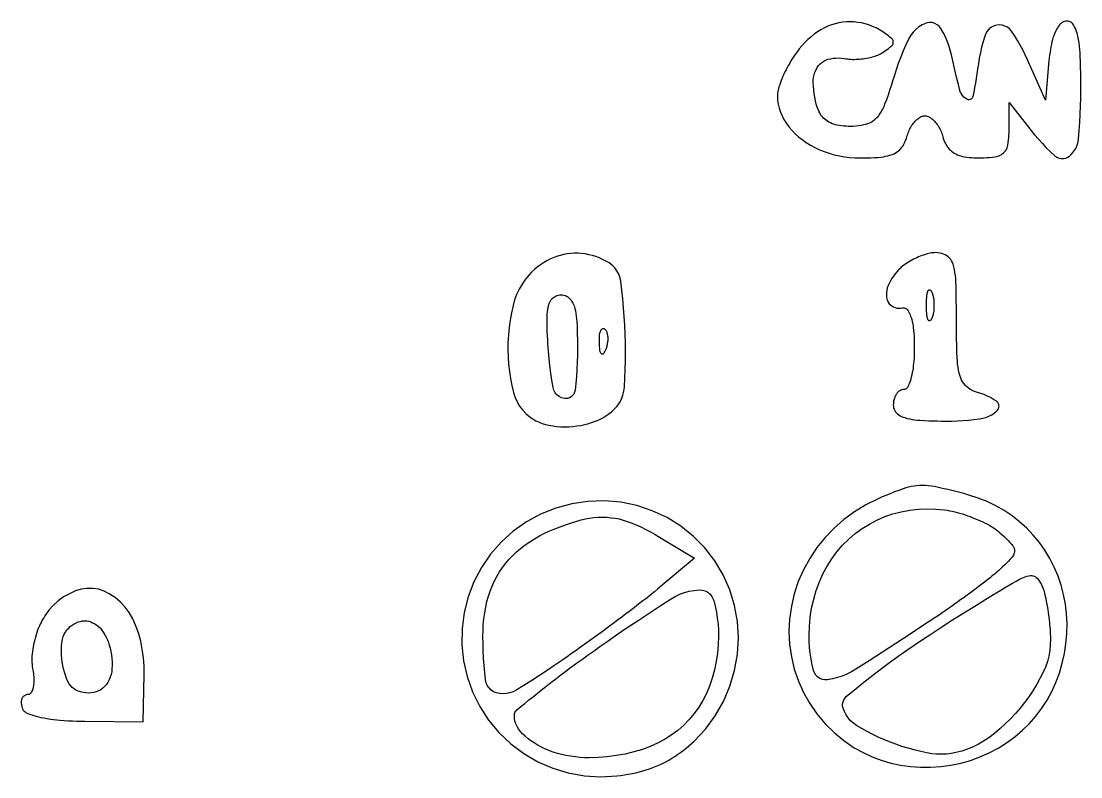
# Model space of a CAD drawing. Header units: millimetres. Extents: x -134 to 134, y -49 to 49.
# Drawn here: x -120.62 to -110.27, y -17.51 to -10.13 of the extents above; entities that cross this region are included whole.
import ezdxf

# ---------------------------------------------------------------- set-up
doc = ezdxf.new("R2010")
doc.units = ezdxf.units.MM
doc.header["$LTSCALE"] = 10
doc.header["$MEASUREMENT"] = 0

# ---------------------------------------------------------------- blocks, each defined once
blk = doc.blocks.new('DT0B-ULTRA_v_1')
at = {"color": 7, "linetype": 'Continuous', "lineweight": -3}
for points in [[(-113.02, -10.397, 0), (-113.035, -10.416, 0), (-113.049, -10.435, 0), (-113.063, -10.454, 0), (-113.076, -10.474, 0), (-113.089, -10.494, 0), (-113.102, -10.514, 0), (-113.114, -10.535, 0), (-113.126, -10.557, 0), (-113.138, -10.578, 0), (-113.149, -10.6, 0), (-113.16, -10.622, 0), (-113.171, -10.644, 0), (-113.18, -10.664, 0), (-113.188, -10.684, 0), (-113.197, -10.705, 0), (-113.204, -10.725, 0), (-113.212, -10.746, 0), (-113.219, -10.767, 0), (-113.223, -10.782, 0), (-113.227, -10.797, 0), (-113.23, -10.812, 0), (-113.232, -10.828, 0), (-113.233, -10.844, 0), (-113.233, -10.859, 0), (-113.232, -10.899, 0), (-113.226, -10.938, 0), (-113.217, -10.977, 0), (-113.205, -11.015, 0), (-113.189, -11.052, 0), (-113.17, -11.087, 0), (-113.146, -11.124, 0), (-113.12, -11.16, 0), (-113.091, -11.194, 0), (-113.06, -11.226, 0), (-113.028, -11.255, 0), (-112.993, -11.283, 0), (-112.952, -11.311, 0), (-112.91, -11.337, 0), (-112.867, -11.361, 0), (-112.822, -11.382, 0), (-112.776, -11.4, 0), (-112.729, -11.416, 0), (-112.68, -11.43, 0), (-112.629, -11.442, 0), (-112.578, -11.451, 0), (-112.527, -11.457, 0), (-112.475, -11.461, 0), (-112.423, -11.462, 0), (-112.389, -11.462, 0), (-112.355, -11.461, 0), (-112.321, -11.46, 0), (-112.287, -11.458, 0), (-112.253, -11.456, 0), (-112.22, -11.453, 0), (-112.198, -11.45, 0), (-112.177, -11.446, 0), (-112.156, -11.441, 0), (-112.135, -11.435, 0), (-112.115, -11.428, 0), (-112.095, -11.42, 0), (-112.08, -11.412, 0), (-112.066, -11.403, 0), (-112.052, -11.393, 0), (-112.04, -11.382, 0), (-112.028, -11.37, 0), (-112.018, -11.357, 0), (-112.007, -11.342, 0), (-111.998, -11.326, 0), (-111.989, -11.309, 0), (-111.982, -11.292, 0), (-111.975, -11.274, 0), (-111.97, -11.257, 0), (-111.966, -11.243, 0), (-111.962, -11.23, 0), (-111.957, -11.216, 0), (-111.952, -11.203, 0), (-111.946, -11.191, 0), (-111.94, -11.178, 0), (-111.934, -11.166, 0), (-111.927, -11.155, 0), (-111.92, -11.143, 0), (-111.913, -11.132, 0), (-111.905, -11.122, 0), (-111.896, -11.111, 0), (-111.889, -11.103, 0), (-111.881, -11.095, 0), (-111.872, -11.087, 0), (-111.863, -11.08, 0), (-111.854, -11.073, 0), (-111.845, -11.066, 0), (-111.837, -11.062, 0), (-111.829, -11.058, 0), (-111.821, -11.055, 0), (-111.812, -11.053, 0), (-111.803, -11.051, 0), (-111.794, -11.051, 0), (-111.785, -11.051, 0), (-111.776, -11.053, 0), (-111.768, -11.055, 0), (-111.759, -11.058, 0), (-111.751, -11.062, 0), (-111.744, -11.066, 0), (-111.734, -11.073, 0), (-111.725, -11.08, 0), (-111.716, -11.087, 0), (-111.708, -11.095, 0), (-111.7, -11.103, 0), (-111.692, -11.111, 0), (-111.684, -11.122, 0), (-111.676, -11.132, 0), (-111.668, -11.143, 0), (-111.661, -11.155, 0), (-111.654, -11.166, 0), (-111.648, -11.178, 0), (-111.642, -11.191, 0), (-111.636, -11.203, 0), (-111.631, -11.216, 0), (-111.626, -11.23, 0), (-111.622, -11.243, 0), (-111.618, -11.257, 0), (-111.614, -11.273, 0), (-111.608, -11.289, 0), (-111.601, -11.305, 0), (-111.594, -11.32, 0), (-111.585, -11.335, 0), (-111.576, -11.35, 0), (-111.567, -11.363, 0), (-111.557, -11.375, 0), (-111.545, -11.386, 0), (-111.534, -11.396, 0), (-111.521, -11.405, 0), (-111.508, -11.414, 0), (-111.492, -11.423, 0), (-111.476, -11.43, 0), (-111.459, -11.437, 0), (-111.442, -11.442, 0), (-111.425, -11.447, 0), (-111.407, -11.45, 0), (-111.384, -11.454, 0), (-111.361, -11.457, 0), (-111.338, -11.459, 0), (-111.315, -11.461, 0), (-111.292, -11.462, 0), (-111.268, -11.462, 0), (-111.242, -11.462, 0), (-111.215, -11.461, 0), (-111.188, -11.459, 0), (-111.162, -11.457, 0), (-111.135, -11.455, 0), (-111.108, -11.452, 0), (-111.093, -11.449, 0), (-111.078, -11.444, 0), (-111.064, -11.439, 0), (-111.05, -11.431, 0), (-111.038, -11.423, 0), (-111.026, -11.413, 0), (-111.015, -11.402, 0), (-111.006, -11.391, 0), (-110.998, -11.378, 0), (-110.992, -11.365, 0), (-110.987, -11.351, 0), (-110.984, -11.336, 0), (-110.98, -11.312, 0), (-110.977, -11.288, 0), (-110.975, -11.264, 0), (-110.973, -11.24, 0), (-110.972, -11.216, 0), (-110.972, -11.191, 0), (-110.972, -10.92, 0), (-110.759, -11.191, 0), (-110.723, -11.236, 0), (-110.686, -11.279, 0), (-110.647, -11.321, 0), (-110.608, -11.362, 0), (-110.567, -11.402, 0), (-110.525, -11.441, 0), (-110.506, -11.454, 0), (-110.485, -11.463, 0), (-110.463, -11.468, 0), (-110.44, -11.468, 0), (-110.418, -11.463, 0), (-110.397, -11.454, 0), (-110.383, -11.444, 0), (-110.359, -11.422, 0), (-110.338, -11.396, 0), (-110.32, -11.368, 0), (-110.307, -11.338, 0), (-110.298, -11.306, 0), (-110.293, -11.274, 0), (-110.287, -11.194, 0), (-110.282, -11.114, 0), (-110.278, -11.034, 0), (-110.274, -10.954, 0), (-110.272, -10.874, 0), (-110.271, -10.794, 0), (-110.271, -10.74, 0), (-110.272, -10.686, 0), (-110.272, -10.631, 0), (-110.273, -10.577, 0), (-110.274, -10.523, 0), (-110.276, -10.469, 0), (-110.278, -10.436, 0), (-110.28, -10.403, 0), (-110.284, -10.37, 0), (-110.288, -10.338, 0), (-110.293, -10.305, 0), (-110.299, -10.273, 0), (-110.304, -10.254, 0), (-110.309, -10.235, 0), (-110.316, -10.216, 0), (-110.324, -10.198, 0), (-110.332, -10.181, 0), (-110.342, -10.163, 0), (-110.35, -10.153, 0), (-110.359, -10.143, 0), (-110.37, -10.136, 0), (-110.382, -10.13, 0), (-110.395, -10.127, 0), (-110.408, -10.126, 0), (-110.419, -10.126, 0), (-110.43, -10.129, 0), (-110.441, -10.133, 0), (-110.451, -10.138, 0), (-110.46, -10.144, 0), (-110.469, -10.152, 0), (-110.479, -10.163, 0), (-110.489, -10.175, 0), (-110.497, -10.188, 0), (-110.506, -10.201, 0), (-110.513, -10.214, 0), (-110.52, -10.228, 0), (-110.528, -10.248, 0), (-110.536, -10.268, 0), (-110.543, -10.288, 0), (-110.549, -10.308, 0), (-110.554, -10.329, 0), (-110.559, -10.349, 0), (-110.564, -10.376, 0), (-110.568, -10.403, 0), (-110.572, -10.43, 0), (-110.576, -10.457, 0), (-110.579, -10.484, 0), (-110.582, -10.511, 0), (-110.615, -10.897, 0), (-110.792, -10.502, 0), (-110.815, -10.454, 0), (-110.839, -10.406, 0), (-110.864, -10.359, 0), (-110.891, -10.313, 0), (-110.92, -10.267, 0), (-110.949, -10.223, 0), (-110.967, -10.202, 0), (-110.988, -10.185, 0), (-111.012, -10.173, 0), (-111.038, -10.165, 0), (-111.065, -10.162, 0), (-111.092, -10.165, 0), (-111.119, -10.172, 0), (-111.144, -10.185, 0), (-111.166, -10.202, 0), (-111.185, -10.222, 0), (-111.2, -10.246, 0), (-111.21, -10.271, 0), (-111.226, -10.325, 0), (-111.24, -10.378, 0), (-111.252, -10.432, 0), (-111.263, -10.487, 0), (-111.272, -10.541, 0), (-111.28, -10.596, 0), (-111.286, -10.641, 0), (-111.293, -10.685, 0), (-111.3, -10.73, 0), (-111.308, -10.774, 0), (-111.317, -10.818, 0), (-111.326, -10.862, 0), (-111.328, -10.87, 0), (-111.333, -10.878, 0), (-111.338, -10.884, 0), (-111.345, -10.889, 0), (-111.353, -10.892, 0), (-111.361, -10.894, 0), (-111.37, -10.894, 0), (-111.378, -10.892, 0), (-111.385, -10.889, 0), (-111.401, -10.879, 0), (-111.415, -10.867, 0), (-111.427, -10.853, 0), (-111.438, -10.837, 0), (-111.446, -10.821, 0), (-111.452, -10.803, 0), (-111.467, -10.745, 0), (-111.481, -10.687, 0), (-111.495, -10.629, 0), (-111.509, -10.571, 0), (-111.522, -10.513, 0), (-111.535, -10.454, 0), (-111.546, -10.409, 0), (-111.559, -10.364, 0), (-111.575, -10.321, 0), (-111.594, -10.278, 0), (-111.615, -10.237, 0), (-111.639, -10.197, 0), (-111.655, -10.176, 0), (-111.674, -10.16, 0), (-111.697, -10.148, 0), (-111.722, -10.14, 0), (-111.747, -10.139, 0), (-111.773, -10.142, 0), (-111.787, -10.147, 0), (-111.821, -10.162, 0), (-111.853, -10.182, 0), (-111.883, -10.206, 0), (-111.909, -10.233, 0), (-111.932, -10.263, 0), (-111.951, -10.296, 0), (-111.979, -10.356, 0), (-112.006, -10.417, 0), (-112.03, -10.478, 0), (-112.054, -10.54, 0), (-112.075, -10.602, 0), (-112.095, -10.665, 0), (-112.109, -10.711, 0), (-112.124, -10.757, 0), (-112.139, -10.803, 0), (-112.154, -10.848, 0), (-112.17, -10.893, 0), (-112.187, -10.938, 0), (-112.196, -10.962, 0), (-112.207, -10.985, 0), (-112.22, -11.007, 0), (-112.233, -11.029, 0), (-112.248, -11.05, 0), (-112.264, -11.069, 0), (-112.278, -11.084, 0), (-112.294, -11.097, 0), (-112.31, -11.108, 0), (-112.327, -11.118, 0), (-112.346, -11.126, 0), (-112.365, -11.133, 0), (-112.39, -11.139, 0), (-112.416, -11.144, 0), (-112.442, -11.148, 0), (-112.468, -11.151, 0), (-112.494, -11.153, 0), (-112.52, -11.154, 0), (-112.542, -11.153, 0), (-112.564, -11.152, 0), (-112.585, -11.151, 0), (-112.607, -11.148, 0), (-112.629, -11.145, 0), (-112.65, -11.141, 0), (-112.667, -11.137, 0), (-112.684, -11.133, 0), (-112.7, -11.127, 0), (-112.716, -11.12, 0), (-112.731, -11.112, 0), (-112.746, -11.103, 0), (-112.759, -11.094, 0), (-112.771, -11.084, 0), (-112.783, -11.073, 0), (-112.793, -11.061, 0), (-112.803, -11.049, 0), (-112.812, -11.036, 0), (-112.821, -11.021, 0), (-112.83, -11.005, 0), (-112.837, -10.989, 0), (-112.844, -10.972, 0), (-112.85, -10.955, 0), (-112.855, -10.938, 0), (-112.863, -10.904, 0), (-112.87, -10.869, 0), (-112.876, -10.833, 0), (-112.88, -10.798, 0), (-112.883, -10.762, 0), (-112.884, -10.727, 0), (-112.884, -10.701, 0), (-112.881, -10.675, 0), (-112.875, -10.649, 0), (-112.867, -10.624, 0), (-112.857, -10.6, 0), (-112.845, -10.577, 0), (-112.832, -10.559, 0), (-112.817, -10.542, 0), (-112.8, -10.528, 0), (-112.782, -10.515, 0), (-112.762, -10.506, 0), (-112.741, -10.498, 0), (-112.715, -10.492, 0), (-112.689, -10.488, 0), (-112.662, -10.486, 0), (-112.636, -10.485, 0), (-112.609, -10.487, 0), (-112.583, -10.491, 0), (-112.567, -10.493, 0), (-112.551, -10.495, 0), (-112.535, -10.497, 0), (-112.519, -10.498, 0), (-112.502, -10.499, 0), (-112.486, -10.499, 0), (-112.468, -10.498, 0), (-112.451, -10.497, 0), (-112.433, -10.496, 0), (-112.415, -10.494, 0), (-112.398, -10.492, 0), (-112.38, -10.49, 0), (-112.363, -10.487, 0), (-112.346, -10.484, 0), (-112.33, -10.48, 0), (-112.313, -10.476, 0), (-112.297, -10.471, 0), (-112.281, -10.466, 0), (-112.267, -10.462, 0), (-112.255, -10.457, 0), (-112.242, -10.451, 0), (-112.229, -10.445, 0), (-112.217, -10.438, 0), (-112.205, -10.431, 0), (-112.191, -10.422, 0), (-112.177, -10.412, 0), (-112.163, -10.402, 0), (-112.149, -10.392, 0), (-112.135, -10.381, 0), (-112.122, -10.371, 0), (-112.116, -10.366, 0), (-112.111, -10.36, 0), (-112.108, -10.353, 0), (-112.105, -10.346, 0), (-112.103, -10.339, 0), (-112.103, -10.331, 0), (-112.103, -10.324, 0), (-112.105, -10.316, 0), (-112.108, -10.309, 0), (-112.111, -10.302, 0), (-112.116, -10.297, 0), (-112.122, -10.291, 0), (-112.135, -10.281, 0), (-112.149, -10.27, 0), (-112.163, -10.26, 0), (-112.177, -10.25, 0), (-112.191, -10.24, 0), (-112.205, -10.23, 0), (-112.238, -10.21, 0), (-112.271, -10.192, 0), (-112.306, -10.177, 0), (-112.341, -10.163, 0), (-112.377, -10.152, 0), (-112.414, -10.143, 0), (-112.45, -10.137, 0), (-112.487, -10.133, 0), (-112.523, -10.131, 0), (-112.56, -10.132, 0), (-112.596, -10.136, 0), (-112.633, -10.142, 0), (-112.669, -10.151, 0), (-112.706, -10.162, 0), (-112.741, -10.176, 0), (-112.775, -10.191, 0), (-112.809, -10.209, 0), (-112.841, -10.23, 0), (-112.874, -10.253, 0), (-112.906, -10.279, 0), (-112.937, -10.306, 0), (-112.966, -10.335, 0), (-112.994, -10.365, 0), (-113.02, -10.397, 0)], [(-115.659, -12.604, 0), (-115.695, -12.647, 0), (-115.728, -12.694, 0), (-115.756, -12.743, 0), (-115.781, -12.795, 0), (-115.801, -12.848, 0), (-115.816, -12.902, 0), (-115.832, -12.974, 0), (-115.844, -13.046, 0), (-115.854, -13.118, 0), (-115.861, -13.191, 0), (-115.865, -13.264, 0), (-115.866, -13.337, 0), (-115.864, -13.407, 0), (-115.859, -13.477, 0), (-115.851, -13.547, 0), (-115.841, -13.617, 0), (-115.827, -13.686, 0), (-115.811, -13.754, 0), (-115.796, -13.801, 0), (-115.776, -13.846, 0), (-115.751, -13.888, 0), (-115.721, -13.927, 0), (-115.687, -13.962, 0), (-115.649, -13.994, 0), (-115.621, -14.012, 0), (-115.592, -14.029, 0), (-115.562, -14.044, 0), (-115.531, -14.056, 0), (-115.499, -14.066, 0), (-115.466, -14.073, 0), (-115.427, -14.08, 0), (-115.389, -14.085, 0), (-115.35, -14.087, 0), (-115.311, -14.088, 0), (-115.272, -14.088, 0), (-115.233, -14.085, 0), (-115.193, -14.08, 0), (-115.154, -14.074, 0), (-115.115, -14.066, 0), (-115.077, -14.056, 0), (-115.039, -14.044, 0), (-115.002, -14.03, 0), (-114.97, -14.016, 0), (-114.939, -14, 0), (-114.909, -13.982, 0), (-114.88, -13.962, 0), (-114.853, -13.941, 0), (-114.827, -13.917, 0), (-114.8, -13.887, 0), (-114.776, -13.854, 0), (-114.757, -13.818, 0), (-114.743, -13.78, 0), (-114.733, -13.741, 0), (-114.728, -13.7, 0), (-114.723, -13.614, 0), (-114.72, -13.528, 0), (-114.719, -13.442, 0), (-114.718, -13.355, 0), (-114.719, -13.269, 0), (-114.722, -13.183, 0), (-114.725, -13.097, 0), (-114.73, -13.011, 0), (-114.737, -12.925, 0), (-114.745, -12.839, 0), (-114.754, -12.753, 0), (-114.764, -12.667, 0), (-114.771, -12.632, 0), (-114.784, -12.597, 0), (-114.801, -12.565, 0), (-114.823, -12.536, 0), (-114.849, -12.51, 0), (-114.878, -12.488, 0), (-114.909, -12.47, 0), (-114.941, -12.453, 0), (-114.973, -12.439, 0), (-115.007, -12.426, 0), (-115.041, -12.415, 0), (-115.076, -12.407, 0), (-115.111, -12.4, 0), (-115.146, -12.396, 0), (-115.181, -12.393, 0), (-115.216, -12.393, 0), (-115.251, -12.395, 0), (-115.286, -12.399, 0), (-115.321, -12.406, 0), (-115.356, -12.414, 0), (-115.39, -12.424, 0), (-115.423, -12.437, 0), (-115.456, -12.451, 0), (-115.487, -12.468, 0), (-115.519, -12.486, 0), (-115.549, -12.507, 0), (-115.579, -12.529, 0), (-115.607, -12.552, 0), (-115.634, -12.577, 0), (-115.659, -12.604, 0)], [(-112.048, -12.553, 0), (-112.067, -12.573, 0), (-112.085, -12.595, 0), (-112.102, -12.617, 0), (-112.117, -12.639, 0), (-112.131, -12.663, 0), (-112.144, -12.688, 0), (-112.153, -12.709, 0), (-112.161, -12.731, 0), (-112.166, -12.753, 0), (-112.169, -12.776, 0), (-112.17, -12.8, 0), (-112.169, -12.823, 0), (-112.166, -12.84, 0), (-112.16, -12.856, 0), (-112.153, -12.872, 0), (-112.143, -12.886, 0), (-112.131, -12.898, 0), (-112.117, -12.908, 0), (-112.101, -12.917, 0), (-112.084, -12.924, 0), (-112.067, -12.928, 0), (-112.049, -12.93, 0), (-112.031, -12.93, 0), (-112.013, -12.927, 0), (-112.004, -12.926, 0), (-111.995, -12.927, 0), (-111.986, -12.929, 0), (-111.978, -12.933, 0), (-111.971, -12.938, 0), (-111.965, -12.945, 0), (-111.957, -12.957, 0), (-111.95, -12.968, 0), (-111.944, -12.981, 0), (-111.938, -12.993, 0), (-111.933, -13.006, 0), (-111.928, -13.02, 0), (-111.923, -13.04, 0), (-111.918, -13.061, 0), (-111.913, -13.081, 0), (-111.91, -13.102, 0), (-111.907, -13.123, 0), (-111.904, -13.144, 0), (-111.902, -13.172, 0), (-111.9, -13.2, 0), (-111.899, -13.228, 0), (-111.898, -13.256, 0), (-111.897, -13.284, 0), (-111.897, -13.313, 0), (-111.897, -13.339, 0), (-111.898, -13.365, 0), (-111.899, -13.391, 0), (-111.9, -13.418, 0), (-111.902, -13.444, 0), (-111.904, -13.47, 0), (-111.907, -13.492, 0), (-111.91, -13.515, 0), (-111.913, -13.537, 0), (-111.917, -13.559, 0), (-111.922, -13.581, 0), (-111.927, -13.603, 0), (-111.932, -13.619, 0), (-111.936, -13.635, 0), (-111.942, -13.651, 0), (-111.947, -13.667, 0), (-111.953, -13.682, 0), (-111.96, -13.698, 0), (-111.964, -13.705, 0), (-111.97, -13.711, 0), (-111.976, -13.717, 0), (-111.983, -13.721, 0), (-111.991, -13.723, 0), (-112, -13.724, 0), (-112.007, -13.724, 0), (-112.014, -13.725, 0), (-112.02, -13.727, 0), (-112.027, -13.729, 0), (-112.033, -13.732, 0), (-112.039, -13.736, 0), (-112.045, -13.74, 0), (-112.052, -13.745, 0), (-112.057, -13.751, 0), (-112.063, -13.756, 0), (-112.068, -13.763, 0), (-112.072, -13.769, 0), (-112.077, -13.777, 0), (-112.082, -13.785, 0), (-112.086, -13.793, 0), (-112.089, -13.802, 0), (-112.092, -13.81, 0), (-112.095, -13.819, 0), (-112.097, -13.829, 0), (-112.099, -13.838, 0), (-112.101, -13.848, 0), (-112.102, -13.858, 0), (-112.102, -13.868, 0), (-112.103, -13.878, 0), (-112.102, -13.891, 0), (-112.099, -13.905, 0), (-112.095, -13.917, 0), (-112.089, -13.929, 0), (-112.081, -13.941, 0), (-112.072, -13.951, 0), (-112.061, -13.961, 0), (-112.048, -13.971, 0), (-112.035, -13.98, 0), (-112.021, -13.987, 0), (-112.006, -13.994, 0), (-111.991, -13.999, 0), (-111.967, -14.006, 0), (-111.942, -14.011, 0), (-111.917, -14.016, 0), (-111.892, -14.02, 0), (-111.867, -14.023, 0), (-111.842, -14.025, 0), (-111.799, -14.027, 0), (-111.757, -14.029, 0), (-111.715, -14.03, 0), (-111.673, -14.031, 0), (-111.631, -14.032, 0), (-111.589, -14.032, 0), (-111.534, -14.032, 0), (-111.479, -14.03, 0), (-111.424, -14.027, 0), (-111.369, -14.023, 0), (-111.315, -14.017, 0), (-111.26, -14.011, 0), (-111.229, -14.005, 0), (-111.199, -13.996, 0), (-111.169, -13.984, 0), (-111.141, -13.97, 0), (-111.115, -13.952, 0), (-111.09, -13.932, 0), (-111.082, -13.923, 0), (-111.076, -13.912, 0), (-111.072, -13.9, 0), (-111.07, -13.887, 0), (-111.072, -13.875, 0), (-111.076, -13.863, 0), (-111.082, -13.852, 0), (-111.09, -13.843, 0), (-111.096, -13.838, 0), (-111.125, -13.82, 0), (-111.154, -13.803, 0), (-111.184, -13.788, 0), (-111.216, -13.774, 0), (-111.248, -13.763, 0), (-111.28, -13.753, 0), (-111.3, -13.747, 0), (-111.319, -13.74, 0), (-111.338, -13.731, 0), (-111.355, -13.72, 0), (-111.372, -13.708, 0), (-111.388, -13.695, 0), (-111.402, -13.681, 0), (-111.415, -13.665, 0), (-111.426, -13.649, 0), (-111.435, -13.632, 0), (-111.444, -13.613, 0), (-111.45, -13.595, 0), (-111.458, -13.565, 0), (-111.465, -13.535, 0), (-111.47, -13.505, 0), (-111.474, -13.475, 0), (-111.477, -13.444, 0), (-111.479, -13.414, 0), (-111.481, -13.352, 0), (-111.483, -13.29, 0), (-111.484, -13.229, 0), (-111.485, -13.167, 0), (-111.486, -13.105, 0), (-111.486, -13.044, 0), (-111.486, -12.981, 0), (-111.486, -12.918, 0), (-111.487, -12.855, 0), (-111.488, -12.792, 0), (-111.49, -12.729, 0), (-111.492, -12.666, 0), (-111.493, -12.638, 0), (-111.496, -12.609, 0), (-111.5, -12.581, 0), (-111.505, -12.553, 0), (-111.512, -12.526, 0), (-111.519, -12.498, 0), (-111.525, -12.482, 0), (-111.533, -12.467, 0), (-111.542, -12.453, 0), (-111.553, -12.44, 0), (-111.566, -12.428, 0), (-111.58, -12.418, 0), (-111.596, -12.409, 0), (-111.612, -12.401, 0), (-111.63, -12.395, 0), (-111.648, -12.391, 0), (-111.666, -12.388, 0), (-111.684, -12.387, 0), (-111.699, -12.388, 0), (-111.714, -12.389, 0), (-111.728, -12.39, 0), (-111.743, -12.393, 0), (-111.758, -12.396, 0), (-111.772, -12.399, 0), (-111.789, -12.404, 0), (-111.806, -12.41, 0), (-111.823, -12.416, 0), (-111.84, -12.422, 0), (-111.857, -12.429, 0), (-111.873, -12.436, 0), (-111.89, -12.444, 0), (-111.906, -12.452, 0), (-111.923, -12.461, 0), (-111.939, -12.47, 0), (-111.955, -12.48, 0), (-111.97, -12.49, 0), (-111.984, -12.499, 0), (-111.998, -12.509, 0), (-112.011, -12.52, 0), (-112.024, -12.53, 0), (-112.036, -12.542, 0), (-112.048, -12.553, 0)], [(-115.187, -13.321, 0), (-115.187, -13.39, 0), (-115.189, -13.458, 0), (-115.193, -13.527, 0), (-115.197, -13.596, 0), (-115.203, -13.664, 0), (-115.21, -13.732, 0), (-115.214, -13.751, 0), (-115.222, -13.768, 0), (-115.234, -13.783, 0), (-115.248, -13.796, 0), (-115.265, -13.805, 0), (-115.283, -13.811, 0), (-115.302, -13.813, 0), (-115.314, -13.812, 0), (-115.341, -13.805, 0), (-115.365, -13.793, 0), (-115.387, -13.776, 0), (-115.404, -13.755, 0), (-115.417, -13.73, 0), (-115.424, -13.704, 0), (-115.436, -13.634, 0), (-115.446, -13.563, 0), (-115.455, -13.492, 0), (-115.463, -13.421, 0), (-115.47, -13.35, 0), (-115.475, -13.279, 0), (-115.477, -13.238, 0), (-115.48, -13.197, 0), (-115.481, -13.156, 0), (-115.483, -13.115, 0), (-115.484, -13.073, 0), (-115.484, -13.032, 0), (-115.484, -13.009, 0), (-115.483, -12.987, 0), (-115.48, -12.964, 0), (-115.477, -12.941, 0), (-115.473, -12.919, 0), (-115.467, -12.896, 0), (-115.463, -12.883, 0), (-115.457, -12.87, 0), (-115.45, -12.858, 0), (-115.442, -12.846, 0), (-115.432, -12.835, 0), (-115.422, -12.826, 0), (-115.411, -12.818, 0), (-115.399, -12.811, 0), (-115.387, -12.806, 0), (-115.374, -12.802, 0), (-115.36, -12.799, 0), (-115.346, -12.799, 0), (-115.332, -12.799, 0), (-115.319, -12.802, 0), (-115.305, -12.806, 0), (-115.293, -12.812, 0), (-115.281, -12.82, 0), (-115.27, -12.829, 0), (-115.259, -12.84, 0), (-115.249, -12.852, 0), (-115.24, -12.865, 0), (-115.232, -12.879, 0), (-115.225, -12.893, 0), (-115.22, -12.908, 0), (-115.213, -12.933, 0), (-115.207, -12.957, 0), (-115.202, -12.982, 0), (-115.198, -13.008, 0), (-115.195, -13.033, 0), (-115.194, -13.058, 0), (-115.191, -13.102, 0), (-115.19, -13.146, 0), (-115.188, -13.19, 0), (-115.187, -13.233, 0), (-115.187, -13.277, 0), (-115.187, -13.321, 0)], [(-111.726, -13.03, 0), (-111.728, -13.034, 0), (-111.731, -13.038, 0), (-111.734, -13.042, 0), (-111.737, -13.046, 0), (-111.741, -13.049, 0), (-111.745, -13.051, 0), (-111.748, -13.052, 0), (-111.75, -13.053, 0), (-111.753, -13.053, 0), (-111.755, -13.052, 0), (-111.758, -13.051, 0), (-111.76, -13.049, 0), (-111.761, -13.047, 0), (-111.763, -13.045, 0), (-111.763, -13.045, 0), (-111.766, -13.037, 0), (-111.769, -13.028, 0), (-111.771, -13.019, 0), (-111.773, -13.011, 0), (-111.774, -13.002, 0), (-111.775, -12.993, 0), (-111.776, -12.978, 0), (-111.777, -12.962, 0), (-111.777, -12.947, 0), (-111.778, -12.932, 0), (-111.778, -12.917, 0), (-111.778, -12.901, 0), (-111.778, -12.886, 0), (-111.778, -12.871, 0), (-111.777, -12.855, 0), (-111.777, -12.84, 0), (-111.776, -12.825, 0), (-111.775, -12.81, 0), (-111.774, -12.801, 0), (-111.773, -12.792, 0), (-111.771, -12.783, 0), (-111.769, -12.774, 0), (-111.766, -12.766, 0), (-111.763, -12.758, 0), (-111.762, -12.755, 0), (-111.76, -12.753, 0), (-111.758, -12.752, 0), (-111.756, -12.751, 0), (-111.753, -12.75, 0), (-111.75, -12.75, 0), (-111.748, -12.75, 0), (-111.745, -12.751, 0), (-111.745, -12.751, 0), (-111.741, -12.754, 0), (-111.737, -12.757, 0), (-111.734, -12.76, 0), (-111.731, -12.764, 0), (-111.728, -12.768, 0), (-111.726, -12.773, 0), (-111.723, -12.782, 0), (-111.719, -12.792, 0), (-111.716, -12.802, 0), (-111.714, -12.811, 0), (-111.712, -12.821, 0), (-111.71, -12.831, 0), (-111.708, -12.843, 0), (-111.707, -12.855, 0), (-111.706, -12.866, 0), (-111.705, -12.878, 0), (-111.705, -12.89, 0), (-111.705, -12.901, 0), (-111.705, -12.913, 0), (-111.705, -12.925, 0), (-111.706, -12.936, 0), (-111.707, -12.948, 0), (-111.708, -12.96, 0), (-111.71, -12.971, 0), (-111.712, -12.981, 0), (-111.714, -12.991, 0), (-111.716, -13.001, 0), (-111.719, -13.011, 0), (-111.723, -13.02, 0), (-111.726, -13.03, 0)], [(-114.911, -13.332, 0), (-114.914, -13.339, 0), (-114.917, -13.347, 0), (-114.921, -13.354, 0), (-114.925, -13.361, 0), (-114.929, -13.368, 0), (-114.934, -13.375, 0), (-114.935, -13.377, 0), (-114.937, -13.378, 0), (-114.939, -13.379, 0), (-114.942, -13.38, 0), (-114.945, -13.38, 0), (-114.947, -13.379, 0), (-114.949, -13.379, 0), (-114.952, -13.377, 0), (-114.952, -13.376, 0), (-114.956, -13.372, 0), (-114.959, -13.368, 0), (-114.962, -13.363, 0), (-114.964, -13.357, 0), (-114.966, -13.352, 0), (-114.967, -13.346, 0), (-114.968, -13.334, 0), (-114.969, -13.321, 0), (-114.971, -13.308, 0), (-114.971, -13.295, 0), (-114.972, -13.282, 0), (-114.973, -13.27, 0), (-114.973, -13.258, 0), (-114.973, -13.246, 0), (-114.973, -13.234, 0), (-114.973, -13.222, 0), (-114.972, -13.21, 0), (-114.972, -13.198, 0), (-114.971, -13.19, 0), (-114.97, -13.181, 0), (-114.968, -13.173, 0), (-114.966, -13.165, 0), (-114.963, -13.157, 0), (-114.96, -13.149, 0), (-114.958, -13.145, 0), (-114.956, -13.141, 0), (-114.953, -13.137, 0), (-114.949, -13.134, 0), (-114.946, -13.132, 0), (-114.941, -13.13, 0), (-114.937, -13.129, 0), (-114.933, -13.129, 0), (-114.929, -13.129, 0), (-114.926, -13.13, 0), (-114.922, -13.132, 0), (-114.919, -13.135, 0), (-114.914, -13.14, 0), (-114.91, -13.145, 0), (-114.907, -13.15, 0), (-114.904, -13.156, 0), (-114.901, -13.162, 0), (-114.899, -13.168, 0), (-114.897, -13.177, 0), (-114.895, -13.185, 0), (-114.893, -13.193, 0), (-114.892, -13.201, 0), (-114.891, -13.21, 0), (-114.891, -13.218, 0), (-114.891, -13.228, 0), (-114.891, -13.237, 0), (-114.891, -13.247, 0), (-114.892, -13.257, 0), (-114.893, -13.266, 0), (-114.895, -13.276, 0), (-114.897, -13.285, 0), (-114.899, -13.295, 0), (-114.901, -13.304, 0), (-114.904, -13.313, 0), (-114.907, -13.323, 0), (-114.911, -13.332, 0)], [(-112.257, -14.794, 0), (-112.371, -14.851, 0), (-112.481, -14.918, 0), (-112.584, -14.993, 0), (-112.68, -15.078, 0), (-112.769, -15.17, 0), (-112.849, -15.269, 0), (-112.919, -15.374, 0), (-112.979, -15.484, 0), (-113.03, -15.6, 0), (-113.069, -15.719, 0), (-113.098, -15.842, 0), (-113.115, -15.966, 0), (-113.121, -16.089, 0), (-113.115, -16.213, 0), (-113.098, -16.335, 0), (-113.069, -16.455, 0), (-113.029, -16.572, 0), (-112.979, -16.685, 0), (-112.919, -16.792, 0), (-112.848, -16.894, 0), (-112.769, -16.989, 0), (-112.681, -17.076, 0), (-112.586, -17.154, 0), (-112.483, -17.223, 0), (-112.398, -17.27, 0), (-112.31, -17.312, 0), (-112.22, -17.346, 0), (-112.127, -17.374, 0), (-112.032, -17.394, 0), (-111.936, -17.408, 0), (-111.837, -17.415, 0), (-111.738, -17.415, 0), (-111.639, -17.408, 0), (-111.541, -17.394, 0), (-111.444, -17.374, 0), (-111.349, -17.347, 0), (-111.256, -17.313, 0), (-111.166, -17.273, 0), (-111.079, -17.227, 0), (-110.996, -17.175, 0), (-110.916, -17.117, 0), (-110.841, -17.053, 0), (-110.772, -16.987, 0), (-110.709, -16.915, 0), (-110.651, -16.838, 0), (-110.599, -16.758, 0), (-110.554, -16.673, 0), (-110.515, -16.586, 0), (-110.481, -16.494, 0), (-110.454, -16.399, 0), (-110.432, -16.304, 0), (-110.417, -16.207, 0), (-110.409, -16.109, 0), (-110.406, -16.011, 0), (-110.411, -15.916, 0), (-110.421, -15.821, 0), (-110.439, -15.728, 0), (-110.463, -15.636, 0), (-110.494, -15.546, 0), (-110.531, -15.458, 0), (-110.573, -15.375, 0), (-110.621, -15.295, 0), (-110.675, -15.219, 0), (-110.735, -15.147, 0), (-110.799, -15.079, 0), (-110.869, -15.016, 0), (-110.943, -14.958, 0), (-111.021, -14.906, 0), (-111.102, -14.859, 0), (-111.187, -14.818, 0), (-111.274, -14.784, 0), (-111.364, -14.755, 0), (-111.415, -14.741, 0), (-111.466, -14.728, 0), (-111.518, -14.715, 0), (-111.569, -14.702, 0), (-111.621, -14.69, 0), (-111.673, -14.678, 0), (-111.701, -14.672, 0), (-111.73, -14.668, 0), (-111.759, -14.664, 0), (-111.788, -14.662, 0), (-111.817, -14.662, 0), (-111.846, -14.662, 0), (-111.873, -14.664, 0), (-111.9, -14.667, 0), (-111.927, -14.672, 0), (-111.954, -14.678, 0), (-111.981, -14.685, 0), (-112.007, -14.694, 0), (-112.049, -14.709, 0), (-112.091, -14.725, 0), (-112.133, -14.742, 0), (-112.174, -14.759, 0), (-112.216, -14.776, 0), (-112.257, -14.794, 0)], [(-115.546, -14.942, 0), (-115.685, -15.017, 0), (-115.814, -15.109, 0), (-115.932, -15.214, 0), (-116.036, -15.333, 0), (-116.125, -15.463, 0), (-116.199, -15.603, 0), (-116.255, -15.75, 0), (-116.294, -15.903, 0), (-116.314, -16.06, 0), (-116.316, -16.218, 0), (-116.3, -16.374, 0), (-116.264, -16.528, 0), (-116.211, -16.678, 0), (-116.141, -16.82, 0), (-116.055, -16.953, 0), (-115.953, -17.075, 0), (-115.838, -17.185, 0), (-115.711, -17.28, 0), (-115.574, -17.36, 0), (-115.428, -17.423, 0), (-115.276, -17.47, 0), (-115.119, -17.498, 0), (-114.961, -17.508, 0), (-114.802, -17.499, 0), (-114.765, -17.494, 0), (-114.728, -17.489, 0), (-114.691, -17.483, 0), (-114.654, -17.476, 0), (-114.618, -17.468, 0), (-114.582, -17.459, 0), (-114.548, -17.45, 0), (-114.515, -17.44, 0), (-114.482, -17.429, 0), (-114.45, -17.417, 0), (-114.417, -17.404, 0), (-114.386, -17.39, 0), (-114.355, -17.376, 0), (-114.325, -17.361, 0), (-114.295, -17.344, 0), (-114.266, -17.327, 0), (-114.237, -17.31, 0), (-114.209, -17.291, 0), (-114.181, -17.271, 0), (-114.153, -17.25, 0), (-114.126, -17.228, 0), (-114.099, -17.206, 0), (-114.073, -17.183, 0), (-114.047, -17.159, 0), (-113.937, -17.041, 0), (-113.842, -16.911, 0), (-113.762, -16.771, 0), (-113.698, -16.623, 0), (-113.652, -16.469, 0), (-113.624, -16.31, 0), (-113.615, -16.15, 0), (-113.625, -15.991, 0), (-113.653, -15.834, 0), (-113.7, -15.682, 0), (-113.765, -15.536, 0), (-113.846, -15.398, 0), (-113.943, -15.272, 0), (-114.054, -15.159, 0), (-114.178, -15.059, 0), (-114.312, -14.975, 0), (-114.456, -14.908, 0), (-114.607, -14.858, 0), (-114.764, -14.826, 0), (-114.924, -14.812, 0), (-115.084, -14.817, 0), (-115.243, -14.841, 0), (-115.398, -14.882, 0), (-115.546, -14.942, 0)], [(-111.061, -15.124, 0), (-111.041, -15.142, 0), (-111.021, -15.161, 0), (-111.001, -15.18, 0), (-110.982, -15.199, 0), (-110.963, -15.218, 0), (-110.944, -15.238, 0), (-110.937, -15.247, 0), (-110.931, -15.256, 0), (-110.926, -15.266, 0), (-110.922, -15.277, 0), (-110.92, -15.288, 0), (-110.919, -15.3, 0), (-110.919, -15.311, 0), (-110.921, -15.322, 0), (-110.925, -15.333, 0), (-110.929, -15.343, 0), (-110.935, -15.353, 0), (-110.942, -15.362, 0), (-110.961, -15.381, 0), (-110.979, -15.401, 0), (-110.998, -15.42, 0), (-111.017, -15.439, 0), (-111.036, -15.457, 0), (-111.056, -15.476, 0), (-111.072, -15.491, 0), (-111.089, -15.506, 0), (-111.106, -15.521, 0), (-111.123, -15.535, 0), (-111.14, -15.549, 0), (-111.158, -15.563, 0), (-111.184, -15.584, 0), (-111.211, -15.605, 0), (-111.238, -15.626, 0), (-111.265, -15.646, 0), (-111.292, -15.667, 0), (-111.319, -15.687, 0), (-111.35, -15.71, 0), (-111.38, -15.732, 0), (-111.411, -15.755, 0), (-111.442, -15.777, 0), (-111.473, -15.799, 0), (-111.504, -15.821, 0), (-111.534, -15.843, 0), (-111.564, -15.864, 0), (-111.595, -15.885, 0), (-111.625, -15.906, 0), (-111.656, -15.927, 0), (-111.687, -15.947, 0), (-111.816, -16.033, 0), (-111.946, -16.119, 0), (-112.077, -16.204, 0), (-112.207, -16.289, 0), (-112.338, -16.373, 0), (-112.469, -16.457, 0), (-112.512, -16.482, 0), (-112.556, -16.504, 0), (-112.601, -16.523, 0), (-112.648, -16.538, 0), (-112.696, -16.55, 0), (-112.744, -16.559, 0), (-112.77, -16.56, 0), (-112.795, -16.556, 0), (-112.819, -16.546, 0), (-112.841, -16.532, 0), (-112.859, -16.514, 0), (-112.872, -16.492, 0), (-112.881, -16.469, 0), (-112.895, -16.413, 0), (-112.905, -16.357, 0), (-112.914, -16.3, 0), (-112.92, -16.243, 0), (-112.924, -16.186, 0), (-112.925, -16.128, 0), (-112.922, -16.039, 0), (-112.914, -15.949, 0), (-112.9, -15.861, 0), (-112.88, -15.773, 0), (-112.855, -15.687, 0), (-112.824, -15.603, 0), (-112.789, -15.525, 0), (-112.749, -15.45, 0), (-112.704, -15.378, 0), (-112.653, -15.31, 0), (-112.597, -15.245, 0), (-112.537, -15.185, 0), (-112.474, -15.131, 0), (-112.407, -15.082, 0), (-112.336, -15.038, 0), (-112.262, -14.999, 0), (-112.186, -14.966, 0), (-112.107, -14.939, 0), (-112.025, -14.918, 0), (-111.941, -14.902, 0), (-111.856, -14.893, 0), (-111.771, -14.889, 0), (-111.686, -14.892, 0), (-111.602, -14.901, 0), (-111.577, -14.904, 0), (-111.552, -14.909, 0), (-111.527, -14.914, 0), (-111.503, -14.919, 0), (-111.479, -14.925, 0), (-111.455, -14.932, 0), (-111.428, -14.94, 0), (-111.402, -14.948, 0), (-111.376, -14.957, 0), (-111.351, -14.966, 0), (-111.325, -14.976, 0), (-111.3, -14.986, 0), (-111.276, -14.996, 0), (-111.252, -15.007, 0), (-111.229, -15.018, 0), (-111.206, -15.029, 0), (-111.183, -15.041, 0), (-111.16, -15.053, 0), (-111.142, -15.063, 0), (-111.125, -15.074, 0), (-111.108, -15.086, 0), (-111.092, -15.098, 0), (-111.076, -15.111, 0), (-111.061, -15.124, 0)], [(-114.384, -15.165, 0), (-114.045, -15.372, 0), (-114.378, -15.653, 0), (-114.406, -15.676, 0), (-114.434, -15.7, 0), (-114.462, -15.723, 0), (-114.491, -15.745, 0), (-114.519, -15.768, 0), (-114.548, -15.79, 0), (-114.589, -15.822, 0), (-114.63, -15.853, 0), (-114.671, -15.885, 0), (-114.713, -15.916, 0), (-114.754, -15.947, 0), (-114.795, -15.978, 0), (-114.841, -16.012, 0), (-114.886, -16.046, 0), (-114.932, -16.08, 0), (-114.978, -16.113, 0), (-115.023, -16.147, 0), (-115.069, -16.18, 0), (-115.113, -16.211, 0), (-115.156, -16.242, 0), (-115.2, -16.274, 0), (-115.244, -16.304, 0), (-115.287, -16.335, 0), (-115.331, -16.366, 0), (-115.406, -16.417, 0), (-115.481, -16.468, 0), (-115.556, -16.518, 0), (-115.633, -16.567, 0), (-115.709, -16.615, 0), (-115.786, -16.662, 0), (-115.816, -16.677, 0), (-115.847, -16.688, 0), (-115.879, -16.695, 0), (-115.913, -16.697, 0), (-115.946, -16.694, 0), (-115.978, -16.687, 0), (-116.005, -16.676, 0), (-116.029, -16.661, 0), (-116.05, -16.64, 0), (-116.067, -16.616, 0), (-116.078, -16.59, 0), (-116.084, -16.561, 0), (-116.092, -16.491, 0), (-116.098, -16.42, 0), (-116.103, -16.349, 0), (-116.107, -16.278, 0), (-116.109, -16.208, 0), (-116.11, -16.137, 0), (-116.109, -16.079, 0), (-116.106, -16.021, 0), (-116.1, -15.964, 0), (-116.092, -15.907, 0), (-116.082, -15.85, 0), (-116.07, -15.794, 0), (-116.056, -15.743, 0), (-116.039, -15.694, 0), (-116.02, -15.645, 0), (-115.999, -15.598, 0), (-115.974, -15.551, 0), (-115.947, -15.506, 0), (-115.919, -15.464, 0), (-115.887, -15.422, 0), (-115.854, -15.383, 0), (-115.819, -15.346, 0), (-115.781, -15.31, 0), (-115.742, -15.277, 0), (-115.697, -15.243, 0), (-115.652, -15.211, 0), (-115.605, -15.182, 0), (-115.556, -15.154, 0), (-115.507, -15.128, 0), (-115.456, -15.105, 0), (-115.406, -15.084, 0), (-115.356, -15.064, 0), (-115.305, -15.046, 0), (-115.254, -15.029, 0), (-115.202, -15.013, 0), (-115.15, -14.998, 0), (-115.109, -14.988, 0), (-115.068, -14.981, 0), (-115.027, -14.975, 0), (-114.985, -14.972, 0), (-114.943, -14.971, 0), (-114.901, -14.972, 0), (-114.861, -14.976, 0), (-114.82, -14.981, 0), (-114.78, -14.989, 0), (-114.74, -14.999, 0), (-114.7, -15.012, 0), (-114.662, -15.026, 0), (-114.614, -15.046, 0), (-114.567, -15.067, 0), (-114.52, -15.09, 0), (-114.474, -15.114, 0), (-114.429, -15.139, 0), (-114.384, -15.165, 0)], [(-110.568, -16.162, 0), (-110.569, -16.217, 0), (-110.574, -16.273, 0), (-110.584, -16.328, 0), (-110.598, -16.382, 0), (-110.616, -16.435, 0), (-110.638, -16.486, 0), (-110.67, -16.548, 0), (-110.704, -16.609, 0), (-110.74, -16.668, 0), (-110.779, -16.726, 0), (-110.82, -16.782, 0), (-110.863, -16.836, 0), (-110.91, -16.89, 0), (-110.958, -16.941, 0), (-111.009, -16.991, 0), (-111.061, -17.038, 0), (-111.115, -17.084, 0), (-111.171, -17.127, 0), (-111.22, -17.16, 0), (-111.271, -17.19, 0), (-111.323, -17.216, 0), (-111.378, -17.238, 0), (-111.434, -17.257, 0), (-111.491, -17.271, 0), (-111.537, -17.28, 0), (-111.584, -17.285, 0), (-111.632, -17.287, 0), (-111.679, -17.286, 0), (-111.727, -17.282, 0), (-111.774, -17.274, 0), (-111.835, -17.261, 0), (-111.897, -17.245, 0), (-111.958, -17.228, 0), (-112.018, -17.21, 0), (-112.078, -17.189, 0), (-112.138, -17.167, 0), (-112.194, -17.144, 0), (-112.249, -17.119, 0), (-112.303, -17.093, 0), (-112.357, -17.065, 0), (-112.41, -17.036, 0), (-112.462, -17.005, 0), (-112.491, -16.985, 0), (-112.519, -16.96, 0), (-112.543, -16.933, 0), (-112.563, -16.903, 0), (-112.58, -16.871, 0), (-112.593, -16.837, 0), (-112.597, -16.816, 0), (-112.597, -16.795, 0), (-112.593, -16.774, 0), (-112.585, -16.754, 0), (-112.573, -16.736, 0), (-112.559, -16.72, 0), (-112.502, -16.674, 0), (-112.446, -16.628, 0), (-112.389, -16.582, 0), (-112.332, -16.537, 0), (-112.274, -16.492, 0), (-112.216, -16.448, 0), (-112.138, -16.39, 0), (-112.059, -16.332, 0), (-111.979, -16.276, 0), (-111.899, -16.221, 0), (-111.818, -16.166, 0), (-111.737, -16.113, 0), (-111.63, -16.043, 0), (-111.523, -15.975, 0), (-111.415, -15.907, 0), (-111.307, -15.84, 0), (-111.199, -15.773, 0), (-111.09, -15.706, 0), (-111.052, -15.684, 0), (-111.015, -15.661, 0), (-110.977, -15.639, 0), (-110.939, -15.617, 0), (-110.901, -15.596, 0), (-110.863, -15.574, 0), (-110.847, -15.566, 0), (-110.831, -15.559, 0), (-110.814, -15.553, 0), (-110.797, -15.548, 0), (-110.78, -15.545, 0), (-110.762, -15.542, 0), (-110.75, -15.542, 0), (-110.739, -15.543, 0), (-110.727, -15.546, 0), (-110.717, -15.552, 0), (-110.707, -15.559, 0), (-110.698, -15.567, 0), (-110.688, -15.58, 0), (-110.677, -15.594, 0), (-110.668, -15.609, 0), (-110.659, -15.624, 0), (-110.652, -15.639, 0), (-110.645, -15.655, 0), (-110.639, -15.67, 0), (-110.634, -15.685, 0), (-110.629, -15.7, 0), (-110.625, -15.715, 0), (-110.621, -15.73, 0), (-110.618, -15.745, 0), (-110.613, -15.767, 0), (-110.609, -15.789, 0), (-110.605, -15.811, 0), (-110.601, -15.833, 0), (-110.597, -15.855, 0), (-110.593, -15.876, 0), (-110.59, -15.901, 0), (-110.587, -15.925, 0), (-110.584, -15.949, 0), (-110.581, -15.973, 0), (-110.578, -15.998, 0), (-110.576, -16.022, 0), (-110.574, -16.045, 0), (-110.572, -16.069, 0), (-110.571, -16.092, 0), (-110.569, -16.115, 0), (-110.568, -16.138, 0), (-110.568, -16.162, 0)], [(-120.388, -15.934, 0), (-120.399, -15.953, 0), (-120.411, -15.972, 0), (-120.421, -15.992, 0), (-120.431, -16.011, 0), (-120.44, -16.032, 0), (-120.449, -16.052, 0), (-120.458, -16.075, 0), (-120.466, -16.098, 0), (-120.473, -16.121, 0), (-120.48, -16.144, 0), (-120.487, -16.168, 0), (-120.493, -16.191, 0), (-120.498, -16.214, 0), (-120.502, -16.237, 0), (-120.506, -16.26, 0), (-120.509, -16.284, 0), (-120.512, -16.307, 0), (-120.514, -16.33, 0), (-120.515, -16.35, 0), (-120.515, -16.37, 0), (-120.514, -16.389, 0), (-120.513, -16.409, 0), (-120.51, -16.429, 0), (-120.507, -16.448, 0), (-120.504, -16.464, 0), (-120.501, -16.481, 0), (-120.499, -16.497, 0), (-120.498, -16.514, 0), (-120.496, -16.53, 0), (-120.495, -16.546, 0), (-120.495, -16.56, 0), (-120.495, -16.574, 0), (-120.496, -16.588, 0), (-120.497, -16.602, 0), (-120.499, -16.616, 0), (-120.501, -16.629, 0), (-120.503, -16.639, 0), (-120.506, -16.649, 0), (-120.509, -16.658, 0), (-120.513, -16.668, 0), (-120.517, -16.677, 0), (-120.522, -16.686, 0), (-120.525, -16.691, 0), (-120.53, -16.696, 0), (-120.536, -16.7, 0), (-120.542, -16.703, 0), (-120.548, -16.704, 0), (-120.555, -16.705, 0), (-120.561, -16.705, 0), (-120.567, -16.706, 0), (-120.572, -16.707, 0), (-120.578, -16.709, 0), (-120.583, -16.712, 0), (-120.588, -16.715, 0), (-120.593, -16.719, 0), (-120.598, -16.723, 0), (-120.602, -16.727, 0), (-120.605, -16.732, 0), (-120.608, -16.737, 0), (-120.611, -16.742, 0), (-120.614, -16.749, 0), (-120.616, -16.756, 0), (-120.617, -16.762, 0), (-120.618, -16.769, 0), (-120.619, -16.776, 0), (-120.619, -16.783, 0), (-120.618, -16.792, 0), (-120.617, -16.8, 0), (-120.616, -16.808, 0), (-120.614, -16.816, 0), (-120.612, -16.824, 0), (-120.61, -16.832, 0), (-120.605, -16.844, 0), (-120.598, -16.855, 0), (-120.59, -16.865, 0), (-120.581, -16.874, 0), (-120.57, -16.881, 0), (-120.559, -16.886, 0), (-120.537, -16.895, 0), (-120.516, -16.903, 0), (-120.494, -16.91, 0), (-120.472, -16.916, 0), (-120.45, -16.922, 0), (-120.427, -16.927, 0), (-120.396, -16.933, 0), (-120.365, -16.939, 0), (-120.334, -16.944, 0), (-120.303, -16.948, 0), (-120.271, -16.952, 0), (-120.24, -16.954, 0), (-120.199, -16.957, 0), (-120.159, -16.96, 0), (-120.118, -16.962, 0), (-120.078, -16.963, 0), (-120.037, -16.964, 0), (-119.997, -16.965, 0), (-119.427, -16.971, 0), (-119.417, -16.508, 0), (-119.418, -16.426, 0), (-119.424, -16.344, 0), (-119.436, -16.262, 0), (-119.452, -16.182, 0), (-119.474, -16.102, 0), (-119.501, -16.025, 0), (-119.528, -15.963, 0), (-119.563, -15.904, 0), (-119.603, -15.85, 0), (-119.65, -15.8, 0), (-119.701, -15.757, 0), (-119.758, -15.719, 0), (-119.809, -15.693, 0), (-119.864, -15.676, 0), (-119.92, -15.667, 0), (-119.977, -15.667, 0), (-120.034, -15.675, 0), (-120.089, -15.692, 0), (-120.148, -15.719, 0), (-120.204, -15.751, 0), (-120.257, -15.79, 0), (-120.305, -15.833, 0), (-120.349, -15.881, 0), (-120.388, -15.934, 0)], [(-113.809, -16.134, 0), (-113.812, -16.217, 0), (-113.819, -16.3, 0), (-113.831, -16.382, 0), (-113.848, -16.464, 0), (-113.87, -16.544, 0), (-113.897, -16.623, 0), (-113.927, -16.693, 0), (-113.961, -16.762, 0), (-114.001, -16.827, 0), (-114.046, -16.889, 0), (-114.095, -16.947, 0), (-114.149, -17.002, 0), (-114.208, -17.054, 0), (-114.271, -17.101, 0), (-114.337, -17.143, 0), (-114.406, -17.18, 0), (-114.477, -17.213, 0), (-114.551, -17.24, 0), (-114.636, -17.265, 0), (-114.721, -17.285, 0), (-114.808, -17.301, 0), (-114.895, -17.312, 0), (-114.983, -17.319, 0), (-115.071, -17.322, 0), (-115.117, -17.321, 0), (-115.162, -17.318, 0), (-115.207, -17.314, 0), (-115.253, -17.307, 0), (-115.297, -17.3, 0), (-115.342, -17.29, 0), (-115.383, -17.279, 0), (-115.424, -17.266, 0), (-115.465, -17.251, 0), (-115.504, -17.235, 0), (-115.543, -17.216, 0), (-115.581, -17.196, 0), (-115.611, -17.177, 0), (-115.641, -17.157, 0), (-115.669, -17.135, 0), (-115.696, -17.112, 0), (-115.722, -17.087, 0), (-115.746, -17.061, 0), (-115.763, -17.039, 0), (-115.777, -17.015, 0), (-115.789, -16.99, 0), (-115.797, -16.963, 0), (-115.802, -16.936, 0), (-115.803, -16.908, 0), (-115.803, -16.898, 0), (-115.8, -16.888, 0), (-115.797, -16.879, 0), (-115.792, -16.87, 0), (-115.785, -16.862, 0), (-115.778, -16.854, 0), (-115.739, -16.822, 0), (-115.699, -16.79, 0), (-115.66, -16.757, 0), (-115.62, -16.725, 0), (-115.581, -16.693, 0), (-115.541, -16.661, 0), (-115.494, -16.624, 0), (-115.446, -16.586, 0), (-115.398, -16.549, 0), (-115.35, -16.513, 0), (-115.301, -16.476, 0), (-115.253, -16.44, 0), (-115.196, -16.399, 0), (-115.139, -16.357, 0), (-115.082, -16.316, 0), (-115.025, -16.276, 0), (-114.968, -16.235, 0), (-114.91, -16.195, 0), (-114.805, -16.122, 0), (-114.7, -16.05, 0), (-114.594, -15.979, 0), (-114.487, -15.908, 0), (-114.38, -15.838, 0), (-114.273, -15.769, 0), (-114.231, -15.745, 0), (-114.187, -15.724, 0), (-114.142, -15.708, 0), (-114.095, -15.695, 0), (-114.047, -15.686, 0), (-113.999, -15.681, 0), (-113.97, -15.683, 0), (-113.941, -15.69, 0), (-113.915, -15.703, 0), (-113.892, -15.722, 0), (-113.873, -15.745, 0), (-113.86, -15.771, 0), (-113.855, -15.785, 0), (-113.841, -15.842, 0), (-113.83, -15.9, 0), (-113.821, -15.958, 0), (-113.814, -16.016, 0), (-113.81, -16.075, 0), (-113.809, -16.134, 0)], [(-119.75, -16.25, 0), (-119.743, -16.283, 0), (-119.737, -16.317, 0), (-119.733, -16.351, 0), (-119.731, -16.385, 0), (-119.731, -16.419, 0), (-119.732, -16.453, 0), (-119.735, -16.481, 0), (-119.741, -16.508, 0), (-119.75, -16.535, 0), (-119.761, -16.56, 0), (-119.774, -16.585, 0), (-119.79, -16.608, 0), (-119.805, -16.626, 0), (-119.823, -16.643, 0), (-119.842, -16.657, 0), (-119.863, -16.668, 0), (-119.885, -16.677, 0), (-119.908, -16.683, 0), (-119.934, -16.687, 0), (-119.96, -16.689, 0), (-119.986, -16.688, 0), (-120.012, -16.684, 0), (-120.038, -16.679, 0), (-120.063, -16.67, 0), (-120.084, -16.661, 0), (-120.103, -16.648, 0), (-120.121, -16.634, 0), (-120.137, -16.617, 0), (-120.151, -16.598, 0), (-120.162, -16.577, 0), (-120.175, -16.547, 0), (-120.186, -16.516, 0), (-120.197, -16.485, 0), (-120.205, -16.453, 0), (-120.212, -16.421, 0), (-120.218, -16.388, 0), (-120.222, -16.355, 0), (-120.225, -16.321, 0), (-120.226, -16.287, 0), (-120.226, -16.254, 0), (-120.224, -16.22, 0), (-120.22, -16.186, 0), (-120.216, -16.162, 0), (-120.209, -16.138, 0), (-120.199, -16.115, 0), (-120.187, -16.093, 0), (-120.172, -16.072, 0), (-120.155, -16.054, 0), (-120.139, -16.039, 0), (-120.121, -16.025, 0), (-120.102, -16.014, 0), (-120.082, -16.004, 0), (-120.062, -15.995, 0), (-120.04, -15.989, 0), (-120.02, -15.985, 0), (-120, -15.984, 0), (-119.979, -15.985, 0), (-119.959, -15.988, 0), (-119.939, -15.994, 0), (-119.921, -16.002, 0), (-119.9, -16.013, 0), (-119.88, -16.026, 0), (-119.862, -16.041, 0), (-119.845, -16.057, 0), (-119.83, -16.075, 0), (-119.817, -16.094, 0), (-119.802, -16.119, 0), (-119.789, -16.144, 0), (-119.777, -16.169, 0), (-119.767, -16.196, 0), (-119.758, -16.223, 0), (-119.75, -16.25, 0)]]:
    blk.add_polyline3d(points, dxfattribs=at)

msp = doc.modelspace()

# ---------------------------------------------------------------- block references
msp.add_blockref('DT0B-ULTRA_v_1', (0, 0))

doc.saveas('drawing.dxf')
